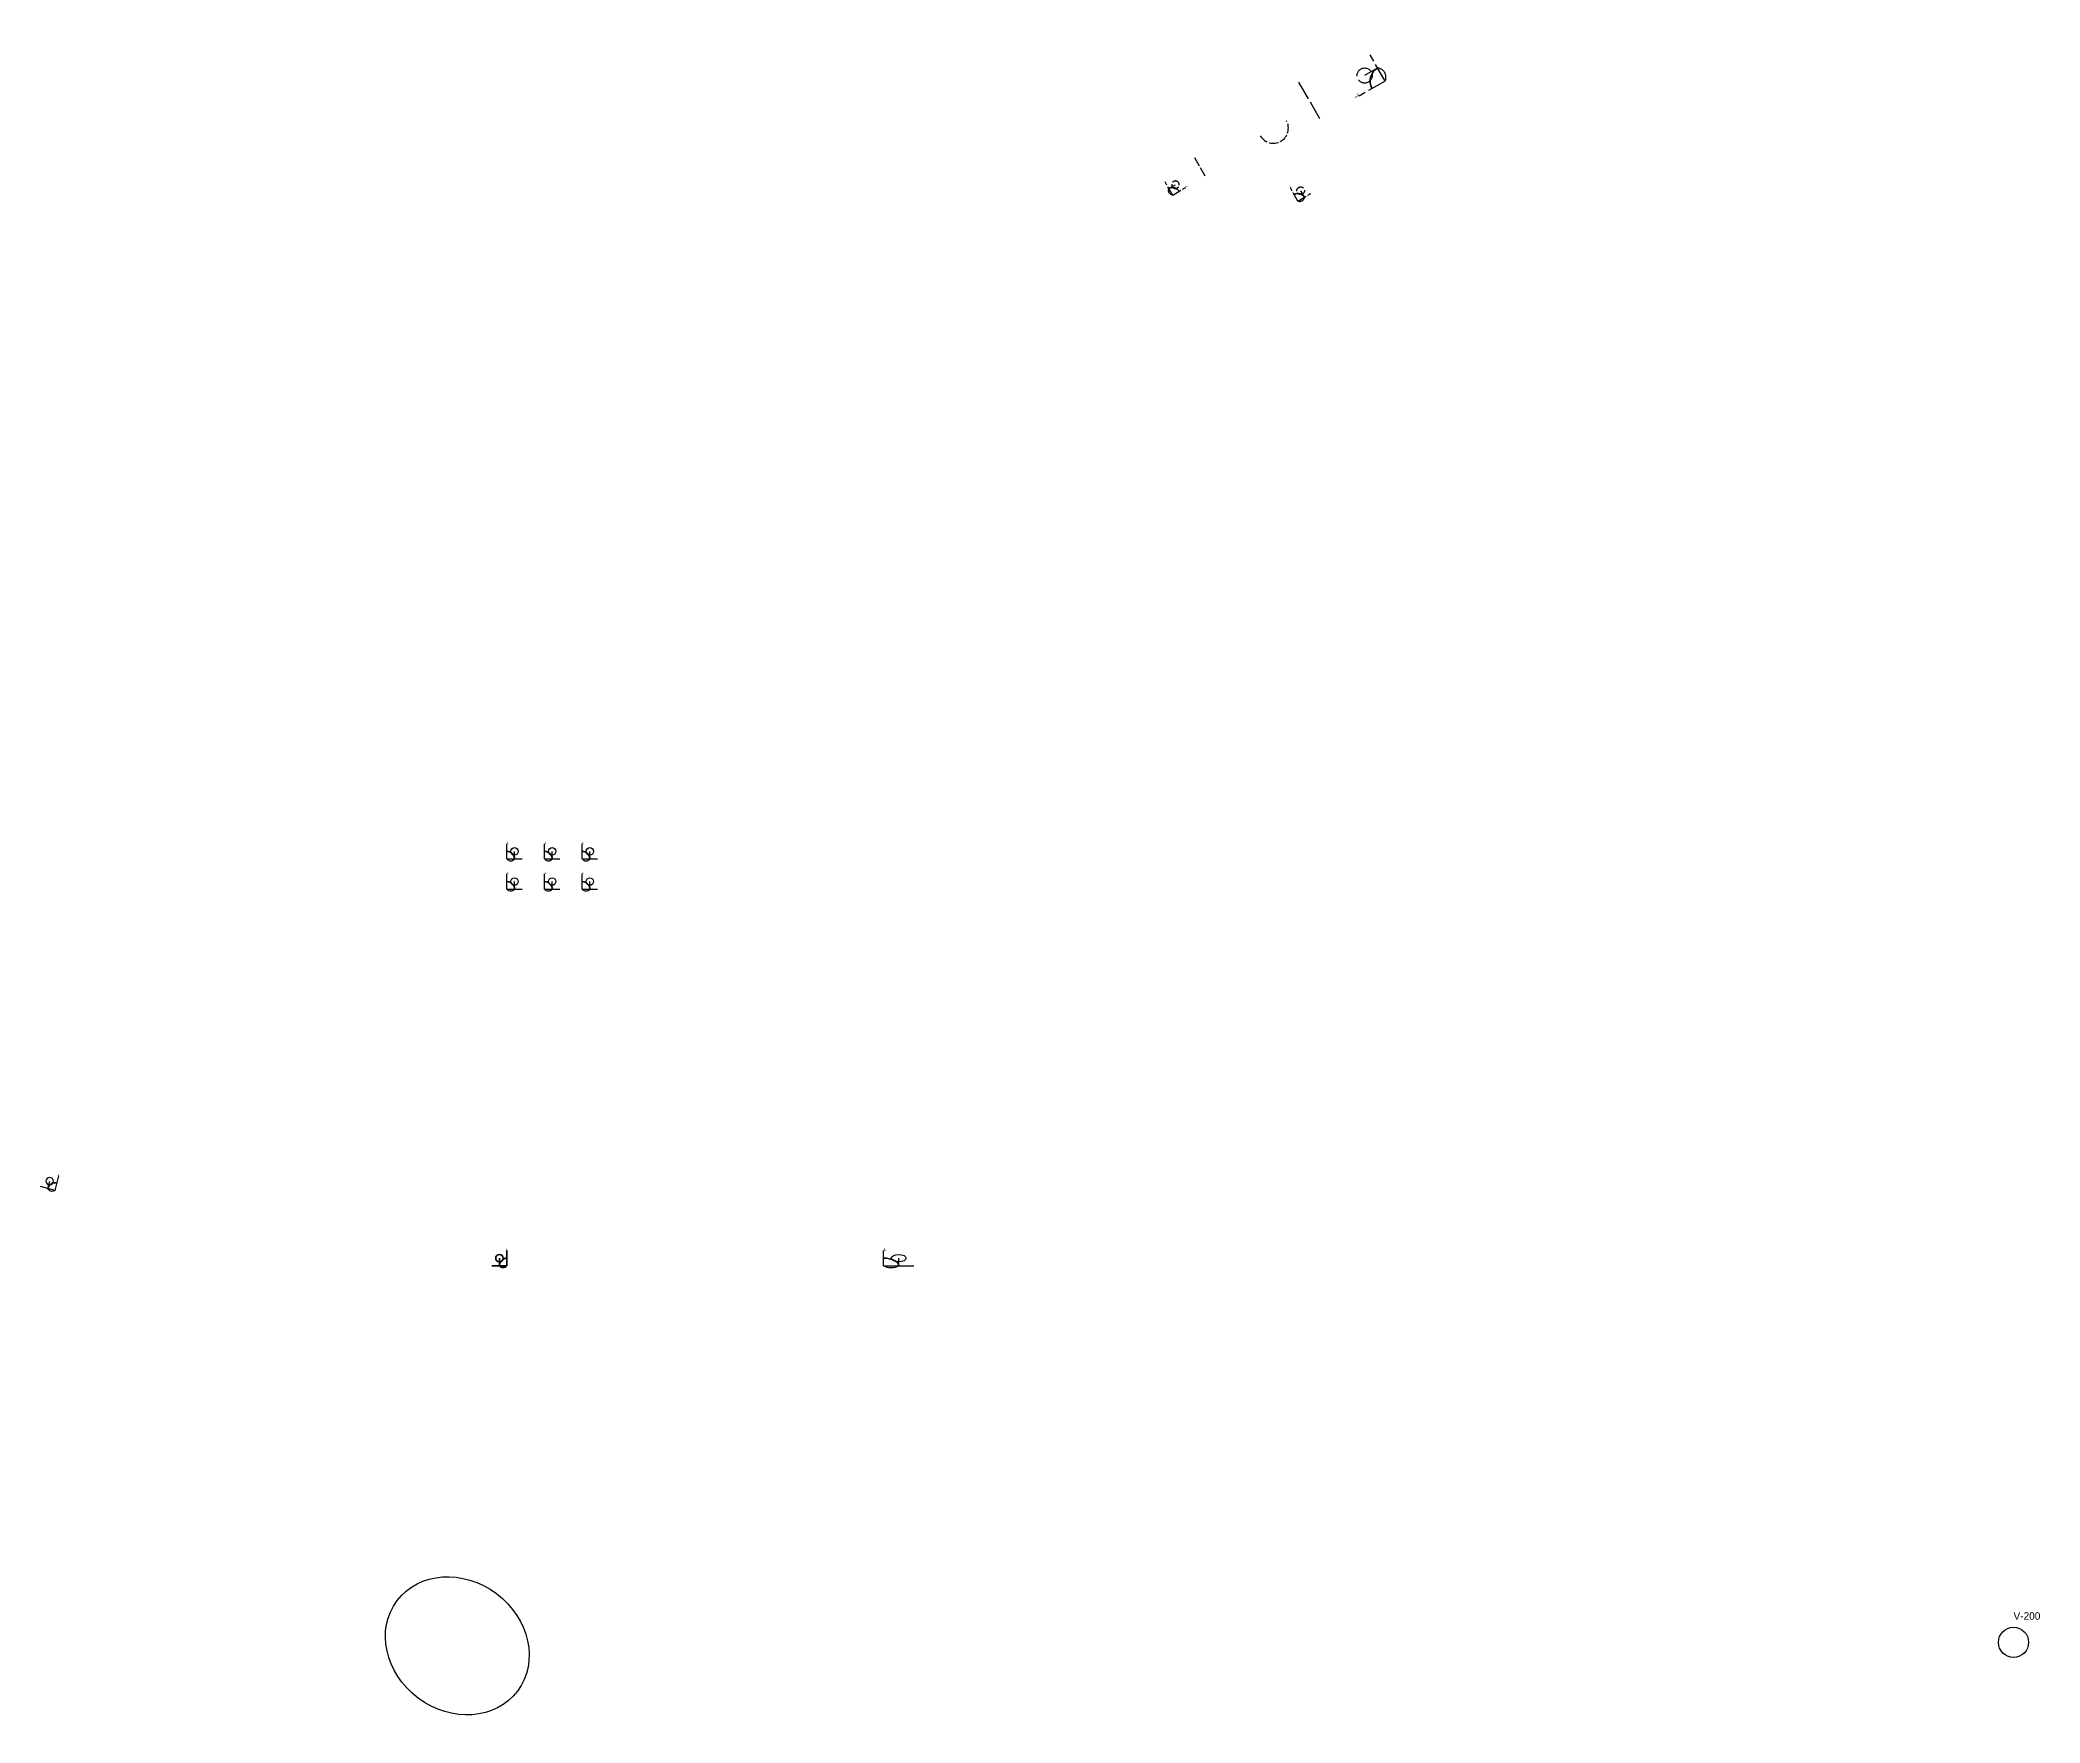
# Model space of a CAD drawing. Header units: millimetres. Extents: x -66 to 204, y -11 to 424.
# Drawn here: x -62 to 203.5, y -10.7 to 212.7 of the extents above; entities that cross this region are included whole.
import ezdxf

# ---------------------------------------------------------------- set-up
doc = ezdxf.new("R2010")
doc.units = ezdxf.units.MM
doc.linetypes.add('DASHED', pattern=[1.524, 1.27, -0.254])
doc.layers.add('ANNO', color=2, linetype='Continuous')
doc.layers.add('EQUIP', color=3, linetype='DASHED')
doc.layers.add('WALLS', color=5, linetype='Continuous', lineweight=50)

# ---------------------------------------------------------------- blocks, each defined once
blk = doc.blocks.new('LEAF')
at = {"color": 1}
blk.add_line((0, 0), (0, 2), dxfattribs=at)
at = {"color": 0, "linetype": 'BYBLOCK', "lineweight": -2}
blk.add_line((0, 0), (2, 0), dxfattribs=at)
blk.add_lwpolyline([(0, 0, 0.5), (1, 0), (1, 1)], format="xyb")
blk.add_circle((1, 1), 0.5)
at = {"layer": 'WALLS'}
blk.add_arc((0, 0), 1, 0, 90, dxfattribs=at)
at = {"color": 0}
blk.add_text('L', height=0.3, dxfattribs=at).set_placement((0, 2))
blk = doc.blocks.new('MID', base_point=(1, 1))
at = {"color": 0}
blk.add_line((0, 0), (0, 3), dxfattribs=at)
at = {"color": 0, "rotation": 90}
blk.add_blockref('LEAF', (5, 0), dxfattribs=at)
blk = doc.blocks.new('TOP')
blk.add_lwpolyline([(0, 0, 1), (4, 0)], format="xyb")
at = {"color": 0, "xscale": 2, "yscale": 2, "zscale": 2}
blk.add_blockref('MID', (10, 0), dxfattribs=at)
at = {"color": 0, "xscale": -1}
blk.add_blockref('MID', (-10, 0), dxfattribs=at)
blk.add_blockref('LEAF', (0, -10))
blk = doc.blocks.new('TAGB')
blk.add_circle((0, 0), 2)
blk.add_attdef('TAG', (0, 3), '', height=1)
at = {"flags": 1}
blk.add_attdef('HIDDEN', (0, -3), '', height=1, dxfattribs=at)

msp = doc.modelspace()

# ---------------------------------------------------------------- linework, layer by layer
at = {"extrusion": (0.3, 0.4, 0.866)}
msp.add_circle((5, 5), 10, dxfattribs=at)

# ---------------------------------------------------------------- block references
at = {"color": 6, "row_count": 2, "column_count": 3, "row_spacing": 4, "column_spacing": 5}
msp.add_blockref('LEAF', (0, 100), dxfattribs=at)
at = {"extrusion": (0, 0, -1), "rotation": 15}
msp.add_blockref('LEAF', (60, 60), dxfattribs=at)
at = {"xscale": 2}
msp.add_blockref('LEAF', (50, 50), dxfattribs=at)
at = {"layer": 'ANNO'}
msp.add_blockref('TAGB', (200, 0), dxfattribs=at).add_auto_attribs({'TAG': 'V-200'})
at = {"layer": 'EQUIP', "color": 1, "rotation": 30}
msp.add_blockref('TOP', (100, 200), dxfattribs=at)
at = {"layer": 'WALLS', "xscale": -1}
msp.add_blockref('LEAF', (0, 50), dxfattribs=at)

# ---------------------------------------------------------------- next in the draw order: wipeouts: each hides what was drawn before it
msp.add_wipeout([(0, 0), (1, 0), (1, 1)])

doc.saveas('drawing.dxf')
